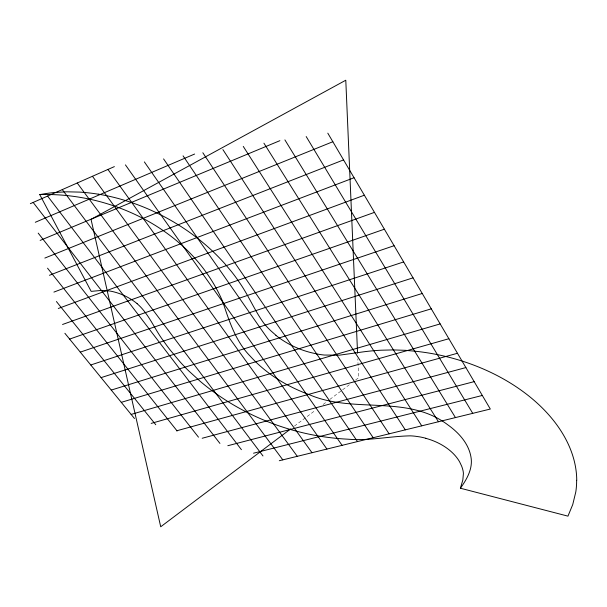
<?xml version="1.0" encoding="UTF-8"?>
<svg xmlns="http://www.w3.org/2000/svg" width="607" height="607" viewBox="0 0 607 607"><rect width="100%" height="100%" fill="white"/><g stroke="black" fill="none" stroke-linecap="round" stroke-linejoin="round"><path stroke-width="0.46" stroke-dasharray="3.04 2.28" d="M294.418 426.091L315.572 410.165M323.121 404.482L326.9 401.637M329.92 399.36L350.315 384.003M355.603 380.02L358.623 377.744L357.811 358.798"/><path stroke-width="0.91" d="M576.65 480.312L576.597 483.309A166.675 113.054 13.5 0 1 575.8 491.943L572.742 504.554L567.955 516.147L460.402 488.225L462.83 479.97L463.407 473.581A38.112 25.767 12.8 0 0 462.989 470.478L462.496 468.596A60.123 40.54 13.7 0 0 461.555 465.933L459.582 461.783A47.961 32.414 13.2 0 0 425.795 438.33M460.402 488.225C466.92 479.173 473.164 468.331 470.911 456.722C468.498 443.247 458.558 432.495 447.754 424.794C407.198 394.11 353.388 414.08 308.986 394.542C286.914 386.447 266.207 373.791 250.342 356.294C235.584 341.384 229.249 321.164 222.777 301.808C193.064 231.828 113.646 192.138 39.758 194.619L91.171 291.375L101.536 290.412L109.761 291.019A36.997 25.593 28.9 0 1 113.137 291.701L114.192 291.967A42.604 29.386 28.7 0 1 137.144 303.637M290.647 428.937L160.718 526.777L91.035 219.362L345.785 80.223L357.561 353.107M30.35 203.679L114.366 166.614M35.305 222.276L194.619 154.041M40.138 240.402L279.888 140.672M44.842 258.066L332.841 141.727M49.433 275.29L343.554 159.907M53.909 292.096L354.048 177.73M58.28 308.485L364.352 195.211M62.536 324.487L374.458 212.367M69.615 339.085L384.368 229.196M80.276 352.128L394.102 245.714M90.762 364.974L403.655 261.928M101.088 377.622L413.033 277.847M111.263 390.073L422.237 293.477M121.279 402.342L431.281 308.834M131.142 414.422L440.158 323.91M151.166 423.39L448.884 338.721M176.637 430.811L457.458 353.274M202.184 438.254L465.888 367.576M227.815 445.72L474.166 381.636M253.521 453.209L482.307 395.453M279.311 460.721L490.312 409.042L327.803 133.168M39.758 194.619L45.047 193.694A177.859 122.182 28.1 0 1 55.002 192.465L66.77 191.812L79.737 192.108A161.416 111.491 28.8 0 1 98.258 194.194M406.379 350.368L393.23 349.913L380.9 350.224A177.092 118.835 13 0 0 363.054 351.893L339.662 355.141L324.404 355.049A63.447 48.355 19.7 0 1 319.677 354.45L316.717 353.934M275.935 335.269L270.98 330.898A90.489 70.025 19.2 0 1 268.127 328.099L266.276 326.118A54.114 41.086 20.6 0 1 263.529 322.81C254.379 310.002 248.43 295.214 239.355 282.338A148.26 103.144 28.7 0 0 231.388 271.496L225.334 264.303A158.465 109.594 28.9 0 0 98.251 194.149M137.099 303.675C148.988 313.827 154.444 329.153 163.791 341.354A241.404 190.211 17.7 0 0 170.332 350.201L180.378 362.22A181.114 138.631 20.3 0 0 188.656 370.831L200.568 381.644A200.856 155.407 19.7 0 0 227.238 401.128A195.5 150.794 19.8 0 0 328.326 437.427A200.515 155.126 19.9 0 0 347.819 439.187C368.768 441.008 389.444 436.258 410.286 435.849A46.162 31.238 13.2 0 1 415.15 436.221L419.467 436.843A46.458 31.427 13.2 0 1 425.818 438.262M64.888 333.289L134.496 418.534M56.421 301.527L155.771 424.733M47.536 268.18L177.1 430.947M38.195 233.126L198.481 437.177M33.165 202.435L219.924 443.421M47.589 196.069L241.419 449.681M62.278 189.596L262.975 455.963M77.226 183.003L282.809 459.863M92.446 176.288L297.286 456.32M107.947 169.452L311.998 452.716M125.429 164.884L326.93 449.059M144.367 161.917L342.105 445.341M163.579 158.905L357.523 441.562M183.064 155.847L373.191 437.723M202.837 152.752L389.11 433.83M222.898 149.603L405.286 429.862M243.263 146.416L421.728 425.841M263.924 143.176L438.444 421.744M284.895 139.891L455.447 417.578M306.186 136.552L472.732 413.344M316.717 353.858A72.339 55.427 19.9 0 1 275.859 335.33M406.387 350.489A159.307 108.023 13.2 0 1 576.741 480.319"/></g></svg>
